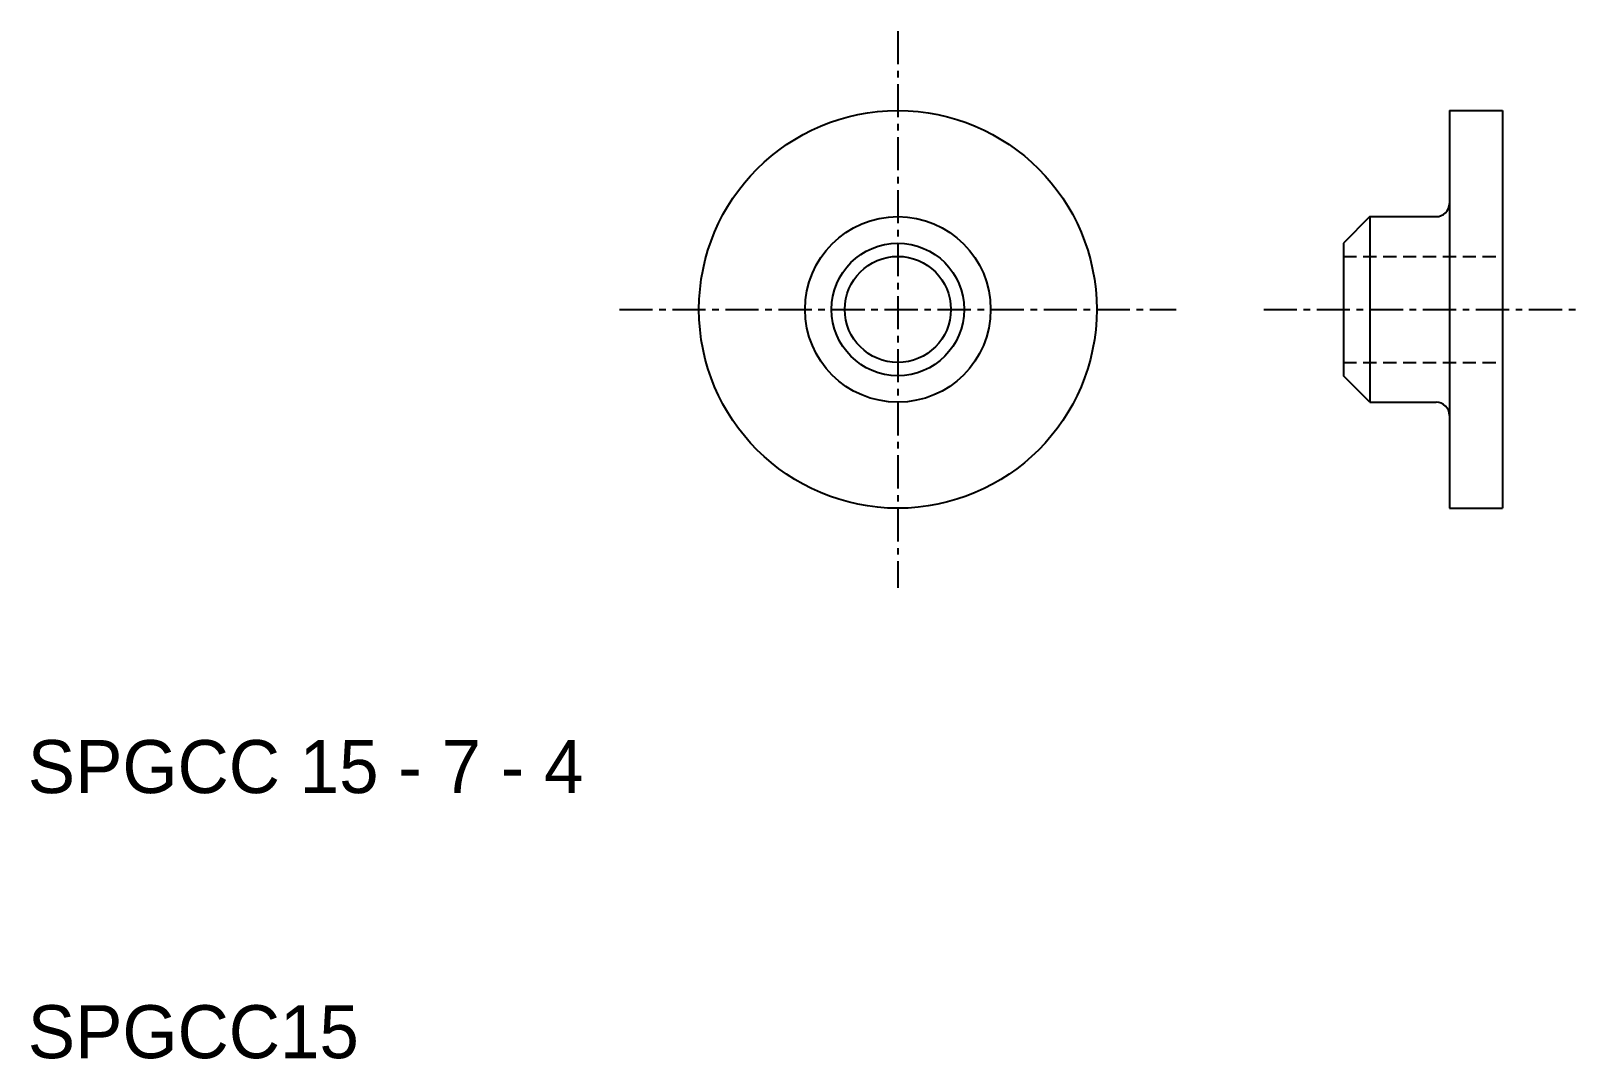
# Model space of a CAD drawing. Extents: x 10.1 to 68.6, y 10 to 48.7.
import ezdxf

# ---------------------------------------------------------------- set-up
doc = ezdxf.new("R2010")
doc.units = 0
doc.linetypes.add('CENTER', pattern=[2, 1.25, -0.25, 0.25, -0.25])
doc.linetypes.add('DASHED', pattern=[0.75, 0.5, -0.25])
doc.layers.get('0').update_dxf_attribs({"linetype": 'CONTINUOUS'})
doc.layers.add('CENTER', color=1, linetype='CENTER')

msp = doc.modelspace()

# ---------------------------------------------------------------- linework, layer by layer
at = {"color": 7, "linetype": 'CONTINUOUS'}
for p, q in [((63.618, 45.743), (63.618, 30.743)), ((63.618, 45.743), (65.618, 45.743)), ((65.618, 45.743), (65.618, 30.743)), ((60.618, 41.743), (59.618, 40.743)), ((60.618, 41.743), (60.618, 34.743)), ((60.618, 41.743), (63.118, 41.743)), ((59.618, 40.743), (59.618, 35.743)), ((60.618, 34.743), (59.618, 35.743)), ((60.618, 34.743), (63.118, 34.743)), ((63.618, 30.743), (65.618, 30.743))]:
    msp.add_line(p, q, dxfattribs=at)
at = {"color": 3, "linetype": 'DASHED'}
for p, q in [((59.618, 40.243), (65.618, 40.243)), ((59.618, 36.243), (65.618, 36.243))]:
    msp.add_line(p, q, dxfattribs=at)
at = {"color": 7, "linetype": 'CONTINUOUS'}
for radius in [7.5, 3.5, 2.5, 2]:
    msp.add_circle((42.815, 38.243), radius, dxfattribs=at)
for centre, start, end in [((63.118, 42.243), 270, 0), ((63.118, 34.243), 0, 90)]:
    msp.add_arc(centre, 0.5, start, end, dxfattribs=at)
at = {"layer": 'CENTER', "color": 1, "linetype": 'CENTER'}
for p, q in [((42.815, 48.743), (42.815, 27.743)), ((32.315, 38.243), (53.315, 38.243)), ((56.618, 38.243), (68.618, 38.243))]:
    msp.add_line(p, q, dxfattribs=at)

# ---------------------------------------------------------------- texts
at = {"color": 7, "linetype": 'CONTINUOUS'}
for s, p in [('SPGCC 15 - 7 - 4', (10, 20)), ('SPGCC15', (10, 10))]:
    msp.add_text(s, height=2, dxfattribs=at).set_placement(p)

doc.saveas('drawing.dxf')
